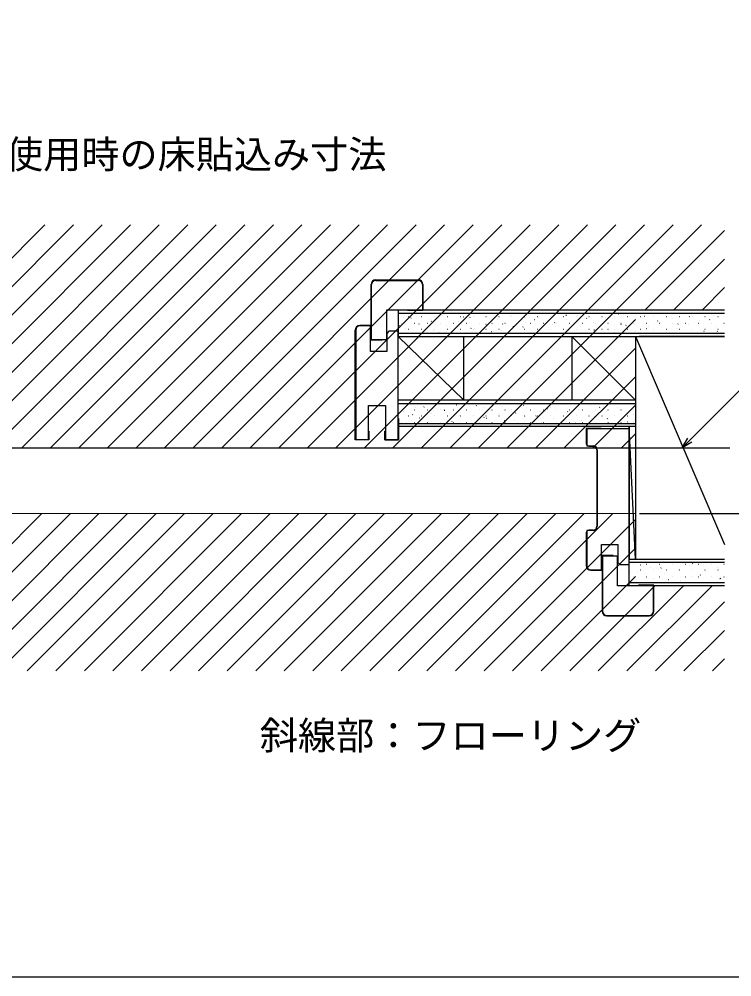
# Model space of a CAD drawing. Units: millimetres, scale not verified. Extents: x -525 to 525, y -783 to 779.
# Drawn here: x -355.4 to -187.3, y -783.4 to -557.6 of the extents above; entities that cross this region are included whole.
import ezdxf
from ezdxf.enums import TextEntityAlignment as Align

# ---------------------------------------------------------------- set-up
doc = ezdxf.new("R2010")
doc.units = ezdxf.units.MM
doc.header["$LTSCALE"] = 4
for name, color, linetype in [('0-2_USER1', 3, 'Continuous'), ('0-4_YKK_11E', 7, 'Continuous'), ('0-5_YKK_12', 2, 'Continuous'), ('0-8_YKK_D', 6, 'Continuous'), ('0-9_YKK_ZWAK', 7, 'Continuous'), ('0-A_YSS_K', 3, 'Continuous')]:
    doc.layers.add(name, color=color, linetype=linetype)
doc.layers.add('0-6_YKK_13', color=4, linetype='Continuous', lineweight=18)
doc.styles.add('ＭＳ ゴシック', font='')
doc.styles.get('ＭＳ ゴシック').set_extended_font_data('MS Gothic')

msp = doc.modelspace()

# ---------------------------------------------------------------- linework, layer by layer
at = {"layer": '0-4_YKK_11E'}
for p, q in [((-272.267, -633.173), (-272.267, -620.173)), ((-271.267, -619.073), (-261.267, -619.073)), ((-271.267, -619.173), (-261.267, -619.173)), ((-266.017, -632.073), (-265.917, -632.073)), ((-265.917, -651.773), (-265.917, -656.773)), ((-269.117, -656.773), (-269.117, -654.773)), ((-265.917, -656.773), (-269.117, -656.773)), ((-269.117, -656.773), (-265.917, -656.773)), ((-221.017, -658.273), (-220.017, -658.273)), ((-219.117, -659.173), (-219.117, -677.173)), ((-219.017, -659.173), (-219.017, -677.173)), ((-221.617, -678.673), (-221.617, -686.423)), ((-220.017, -678.073), (-221.017, -678.073)), ((-217.767, -684.172), (-217.767, -697.172)), ((-216.767, -698.172), (-206.767, -698.172)), ((-216.767, -698.272), (-206.767, -698.272))]:
    msp.add_line(p, q, dxfattribs=at)
for points in [[(-269.767, -633.173), (-269.767, -633.273), (-272.367, -633.273), (-272.367, -620.173)], [(-260.267, -620.173), (-260.267, -626.173), (-268.767, -626.173), (-268.767, -633.173), (-272.267, -633.173)], [(-260.167, -620.173), (-260.167, -626.273), (-263.767, -626.273), (-263.767, -626.173)], [(-276.017, -630.923), (-276.017, -656.673), (-273.017, -656.673), (-273.017, -648.673), (-269.017, -648.673), (-269.017, -656.673), (-266.017, -656.673), (-266.017, -631.173), (-268.167, -631.173), (-268.667, -631.673), (-268.667, -635.923), (-272.517, -635.923), (-272.517, -629.923), (-275.017, -629.923)], [(-272.517, -633.323), (-272.417, -633.323), (-272.417, -629.823), (-275.017, -629.823)], [(-273.017, -654.773), (-272.917, -654.773), (-272.917, -656.773), (-276.117, -656.773), (-276.117, -630.923), (-276.117, -656.773)], [(-265.917, -656.773), (-265.917, -651.773), (-266.017, -651.773), (-265.917, -651.773)], [(-269.017, -654.773), (-269.117, -654.773), (-269.117, -656.773)], [(-218.117, -654.173), (-218.117, -654.073), (-221.617, -654.073), (-221.617, -657.673)], [(-211.517, -686.173), (-211.517, -654.173), (-218.017, -654.173), (-221.517, -654.173), (-221.517, -658.173), (-220.017, -658.173)], [(-220.017, -678.173), (-221.517, -678.173), (-221.517, -686.423)], [(-220.517, -687.423), (-218.017, -687.423), (-218.017, -683.923), (-218.017, -681.423), (-214.167, -681.423), (-214.167, -685.673), (-213.667, -686.173), (-211.517, -686.173)], [(-220.517, -687.523), (-217.917, -687.523), (-217.917, -684.023), (-218.017, -684.023)], [(-215.267, -684.172), (-215.267, -684.072), (-217.867, -684.072), (-217.867, -697.172)], [(-205.767, -697.172), (-205.767, -691.172), (-214.267, -691.172), (-214.267, -684.172), (-217.767, -684.172)], [(-205.667, -697.172), (-205.667, -691.072), (-209.267, -691.072), (-209.267, -691.172)]]:
    msp.add_lwpolyline(points, dxfattribs=at)
for centre, radius, start, end in [((-271.267, -620.173), 1.1, 90, 180), ((-271.267, -620.173), 1, 90, 180), ((-261.267, -620.173), 1.1, 0, 90), ((-261.267, -620.173), 1, 0, 90), ((-275.017, -630.923), 1.1, 90, 180), ((-275.017, -630.923), 1, 90, 180), ((-221.017, -657.673), 0.6, 180, 270), ((-220.017, -659.173), 1, 0, 90), ((-220.017, -659.173), 0.9, 0, 90), ((-220.017, -677.173), 0.9, 270, 0), ((-220.017, -677.173), 1, 270, 0), ((-221.017, -678.673), 0.6, 90, 180), ((-220.517, -686.423), 1.1, 180, 270), ((-220.517, -686.423), 1, 180, 270), ((-216.767, -697.172), 1.1, 180, 270), ((-216.767, -697.172), 1, 180, 270), ((-206.767, -697.172), 1.1, 270, 360), ((-206.767, -697.172), 1, 270, 0)]:
    msp.add_arc(centre, radius, start, end, dxfattribs=at)
at = {"layer": '0-5_YKK_12'}
msp.add_line((-448.767, -658.673), (-187.767, -658.673), dxfattribs=at)
at = {"layer": '0-6_YKK_13'}
for p, q in [((-401.917, -658.673), (-349.317, -606.073)), ((-395.181, -658.673), (-342.581, -606.073)), ((-388.446, -658.673), (-335.846, -606.073)), ((-381.711, -658.673), (-329.111, -606.073)), ((-374.976, -658.673), (-322.376, -606.073)), ((-368.241, -658.673), (-315.641, -606.073)), ((-361.505, -658.673), (-308.905, -606.073)), ((-354.77, -658.673), (-302.17, -606.073)), ((-348.035, -658.673), (-295.435, -606.073)), ((-341.3, -658.673), (-288.7, -606.073)), ((-334.565, -658.673), (-281.965, -606.073)), ((-327.829, -658.673), (-275.229, -606.073)), ((-321.094, -658.673), (-268.494, -606.073)), ((-314.359, -658.673), (-261.759, -606.073)), ((-307.624, -658.673), (-255.024, -606.073)), ((-300.889, -658.673), (-248.289, -606.073)), ((-294.154, -658.673), (-241.554, -606.073)), ((-287.418, -658.673), (-234.818, -606.073)), ((-280.683, -658.673), (-228.083, -606.073)), ((-273.948, -658.673), (-221.348, -606.073)), ((-267.213, -658.673), (-214.613, -606.073)), ((-260.478, -658.673), (-207.878, -606.073)), ((-253.742, -658.673), (-201.142, -606.073)), ((-247.007, -658.673), (-194.407, -606.073)), ((-207.772, -626.173), (-189.017, -607.418)), ((-201.037, -626.173), (-189.017, -614.153)), ((-194.302, -626.173), (-189.017, -620.888)), ((-240.272, -658.673), (-210.017, -628.418)), ((-233.537, -658.673), (-210.017, -635.153)), ((-226.802, -658.673), (-210.017, -641.888)), ((-220.066, -658.673), (-210.017, -648.624)), ((-213.331, -658.673), (-210.017, -655.359)), ((-210.017, -658.673), (-426.517, -658.673)), ((-210.017, -674.172), (-426.517, -674.172)), ((-387.165, -711.273), (-350.064, -674.172)), ((-380.429, -711.273), (-343.329, -674.172)), ((-373.694, -711.273), (-336.594, -674.172)), ((-366.959, -711.273), (-329.859, -674.172)), ((-360.224, -711.273), (-323.123, -674.172)), ((-353.489, -711.273), (-316.388, -674.172)), ((-346.754, -711.273), (-309.653, -674.172)), ((-340.018, -711.273), (-302.918, -674.172)), ((-333.283, -711.273), (-296.183, -674.172)), ((-326.548, -711.273), (-289.447, -674.172)), ((-319.813, -711.273), (-282.712, -674.172)), ((-313.078, -711.273), (-275.977, -674.172)), ((-306.342, -711.273), (-269.242, -674.172)), ((-299.607, -711.273), (-262.507, -674.172)), ((-292.872, -711.273), (-255.771, -674.172)), ((-286.137, -711.273), (-249.036, -674.172)), ((-279.402, -711.273), (-242.301, -674.172)), ((-272.666, -711.273), (-235.566, -674.172)), ((-265.931, -711.273), (-228.831, -674.172)), ((-259.196, -711.273), (-222.095, -674.172)), ((-252.461, -711.273), (-215.36, -674.172)), ((-245.726, -711.273), (-210.017, -675.564)), ((-238.99, -711.273), (-210.017, -682.3)), ((-232.255, -711.273), (-210.017, -689.035)), ((-225.52, -711.273), (-205.42, -691.173)), ((-218.785, -711.273), (-198.685, -691.173)), ((-212.05, -711.273), (-191.95, -691.173)), ((-205.314, -711.273), (-189.017, -694.976)), ((-198.579, -711.273), (-189.017, -701.711)), ((-191.844, -711.273), (-189.017, -708.446))]:
    msp.add_line(p, q, dxfattribs=at)
at = {"layer": '0-8_YKK_D'}
msp.add_line((-209.017, -674.172), (-168.017, -674.172), dxfattribs=at)
for points in [[(-199.007, -658.673), (-197.204, -656.87), (-181.648, -641.314), (-157.256, -641.314)], [(-196.721, -657.353), (-199.007, -658.673), (-197.687, -656.386)]]:
    msp.add_lwpolyline(points, dxfattribs=at)
at = {"layer": '0-9_YKK_ZWAK'}
msp.add_lwpolyline([(-525, -783.4), (525, -783.4), (525, 746.6)], dxfattribs=at)
at = {"layer": '0-A_YSS_K'}
for p, q in [((-266.017, -626.923), (-189.017, -626.923)), ((-263.53, -627.668), (-263.48, -627.668)), ((-260.49, -627.668), (-260.44, -627.668)), ((-257.45, -627.668), (-257.4, -627.668)), ((-255.547, -627.437), (-255.538, -627.434)), ((-255.483, -627.062), (-255.4, -627.006)), ((-254.41, -627.668), (-254.36, -627.668)), ((-251.37, -627.668), (-251.32, -627.668)), ((-250.681, -627.801), (-250.597, -627.745)), ((-248.33, -627.668), (-248.28, -627.668)), ((-245.29, -627.668), (-245.24, -627.668)), ((-242.25, -627.668), (-242.2, -627.668)), ((-239.409, -627.404), (-239.399, -627.401)), ((-239.21, -627.668), (-239.16, -627.668)), ((-236.17, -627.668), (-236.12, -627.668)), ((-233.13, -627.668), (-233.08, -627.668)), ((-230.109, -626.952), (-230.1, -626.948)), ((-230.09, -627.668), (-230.04, -627.668)), ((-227.05, -627.668), (-227, -627.668)), ((-226.4, -627.401), (-226.317, -627.346)), ((-224.01, -627.668), (-223.96, -627.668)), ((-223.6, -627.488), (-223.59, -627.484)), ((-220.97, -627.668), (-220.92, -627.668)), ((-217.93, -627.668), (-217.88, -627.668)), ((-214.89, -627.668), (-214.84, -627.668)), ((-214.348, -627.052), (-214.338, -627.049)), ((-214.105, -627.099), (-214.022, -627.044)), ((-211.85, -627.668), (-211.8, -627.668)), ((-208.81, -627.668), (-208.76, -627.668)), ((-207.838, -627.588), (-207.829, -627.585)), ((-205.77, -627.668), (-205.72, -627.668)), ((-202.73, -627.668), (-202.68, -627.668)), ((-199.69, -627.668), (-199.64, -627.668)), ((-198.209, -627.019), (-198.199, -627.016)), ((-197.317, -627.74), (-197.233, -627.685)), ((-196.65, -627.668), (-196.6, -627.668)), ((-193.61, -627.668), (-193.56, -627.668)), ((-191.7, -627.555), (-191.69, -627.552)), ((-190.57, -627.668), (-190.52, -627.668)), ((-265.665, -629.883), (-265.581, -629.827)), ((-265.145, -629.283), (-265.095, -629.283)), ((-264.8, -627.873), (-264.79, -627.869)), ((-262.975, -628.103), (-262.892, -628.047)), ((-262.105, -629.283), (-262.055, -629.283)), ((-261.081, -629.397), (-261.071, -629.393)), ((-259.065, -629.283), (-259.015, -629.283)), ((-258.29, -628.408), (-258.281, -628.405)), ((-258.173, -628.842), (-258.089, -628.786)), ((-256.025, -629.283), (-255.975, -629.283)), ((-254.571, -629.932), (-254.562, -629.929)), ((-252.985, -629.283), (-252.935, -629.283)), ((-251.781, -628.944), (-251.772, -628.941)), ((-249.945, -629.283), (-249.895, -629.283)), ((-249.038, -627.973), (-249.029, -627.97)), ((-246.905, -629.283), (-246.855, -629.283)), ((-245.272, -629.48), (-245.262, -629.477)), ((-243.865, -629.283), (-243.815, -629.283)), ((-242.529, -628.509), (-242.519, -628.506)), ((-241.384, -629.483), (-241.3, -629.428)), ((-240.825, -629.283), (-240.775, -629.283)), ((-238.763, -630.016), (-238.753, -630.013)), ((-237.785, -629.283), (-237.735, -629.283)), ((-236.019, -629.045), (-236.01, -629.041)), ((-234.745, -629.283), (-234.695, -629.283)), ((-233.892, -628.442), (-233.809, -628.387)), ((-232.899, -627.94), (-232.89, -627.937)), ((-231.705, -629.283), (-231.655, -629.283)), ((-229.51, -629.581), (-229.501, -629.577)), ((-229.089, -629.181), (-229.006, -629.126)), ((-228.665, -629.283), (-228.615, -629.283)), ((-226.39, -628.476), (-226.381, -628.472)), ((-225.625, -629.283), (-225.575, -629.283)), ((-222.585, -629.283), (-222.535, -629.283)), ((-221.597, -628.14), (-221.514, -628.085)), ((-219.881, -629.012), (-219.871, -629.008)), ((-219.545, -629.283), (-219.495, -629.283)), ((-217.091, -628.024), (-217.081, -628.02)), ((-216.505, -629.283), (-216.455, -629.283)), ((-213.465, -629.283), (-213.415, -629.283)), ((-213.372, -629.548), (-213.362, -629.544)), ((-212.301, -629.822), (-212.217, -629.767)), ((-210.581, -628.56), (-210.572, -628.556)), ((-210.425, -629.283), (-210.375, -629.283)), ((-207.385, -629.283), (-207.335, -629.283)), ((-204.809, -628.781), (-204.725, -628.726)), ((-204.345, -629.283), (-204.295, -629.283)), ((-204.072, -629.095), (-204.063, -629.092)), ((-201.329, -628.124), (-201.32, -628.121)), ((-201.305, -629.283), (-201.255, -629.283)), ((-200.006, -629.52), (-199.923, -629.465)), ((-198.265, -629.283), (-198.215, -629.283)), ((-197.563, -629.631), (-197.553, -629.628)), ((-195.225, -629.283), (-195.175, -629.283)), ((-194.82, -628.66), (-194.81, -628.657)), ((-192.514, -628.479), (-192.431, -628.424)), ((-192.185, -629.283), (-192.135, -629.283)), ((-189.145, -629.283), (-189.095, -629.283)), ((-189.017, -631.673), (-266.017, -631.673)), ((-264.201, -630.501), (-264.191, -630.498)), ((-263.53, -630.658), (-263.48, -630.658)), ((-260.49, -630.658), (-260.44, -630.658)), ((-257.691, -631.037), (-257.682, -631.034)), ((-257.45, -630.658), (-257.4, -630.658)), ((-256.368, -631.565), (-256.284, -631.51)), ((-254.41, -630.658), (-254.36, -630.658)), ((-251.37, -630.658), (-251.32, -630.658)), ((-251.182, -631.573), (-251.173, -631.57)), ((-248.876, -630.524), (-248.792, -630.469)), ((-248.33, -630.658), (-248.28, -630.658)), ((-248.062, -630.468), (-248.053, -630.465)), ((-245.29, -630.658), (-245.24, -630.658)), ((-244.073, -631.263), (-243.99, -631.208)), ((-242.25, -630.658), (-242.2, -630.658)), ((-241.553, -631.004), (-241.543, -631.001)), ((-239.21, -630.658), (-239.16, -630.658)), ((-236.581, -630.222), (-236.498, -630.167)), ((-236.17, -630.658), (-236.12, -630.658)), ((-235.044, -631.54), (-235.034, -631.537)), ((-233.13, -630.658), (-233.08, -630.658)), ((-232.253, -630.552), (-232.244, -630.549)), ((-230.09, -630.658), (-230.04, -630.658)), ((-227.05, -630.658), (-227, -630.658)), ((-225.744, -631.088), (-225.735, -631.085)), ((-224.01, -630.658), (-223.96, -630.658)), ((-223.001, -630.117), (-222.992, -630.113)), ((-220.97, -630.658), (-220.92, -630.658)), ((-219.792, -630.863), (-219.709, -630.808)), ((-219.235, -631.624), (-219.225, -631.621)), ((-217.93, -630.658), (-217.88, -630.658)), ((-216.492, -630.652), (-216.482, -630.649)), ((-214.99, -631.602), (-214.906, -631.547)), ((-214.89, -630.658), (-214.84, -630.658)), ((-211.85, -630.658), (-211.8, -630.658)), ((-209.982, -631.188), (-209.973, -631.185)), ((-208.81, -630.658), (-208.76, -630.658)), ((-207.498, -630.561), (-207.414, -630.506)), ((-206.862, -630.084), (-206.853, -630.08)), ((-205.77, -630.658), (-205.72, -630.658)), ((-202.73, -630.658), (-202.68, -630.658)), ((-200.353, -630.619), (-200.344, -630.616)), ((-199.69, -630.658), (-199.64, -630.658)), ((-196.65, -630.658), (-196.6, -630.658)), ((-193.844, -631.155), (-193.834, -631.152)), ((-193.61, -630.658), (-193.56, -630.658)), ((-191.054, -630.167), (-191.044, -630.164)), ((-190.709, -631.202), (-190.626, -631.147)), ((-190.57, -630.658), (-190.52, -630.658)), ((-266.017, -632.423), (-189.017, -632.423)), ((-250.517, -647.423), (-266.017, -632.423)), ((-266.017, -647.423), (-266.017, -632.423)), ((-250.517, -647.423), (-250.517, -632.423)), ((-225.017, -632.423), (-210.017, -647.423)), ((-225.017, -632.423), (-225.017, -647.423)), ((-210.017, -632.423), (-210.017, -684.923)), ((-210.017, -632.423), (-189.017, -681.423)), ((-189.017, -632.423), (-209.117, -632.423)), ((-266.017, -653.673), (-266.017, -647.423)), ((-210.017, -647.423), (-266.017, -647.423)), ((-266.017, -648.173), (-210.017, -648.173)), ((-265.145, -649.713), (-265.095, -649.713)), ((-264.646, -650.046), (-264.637, -650.043)), ((-262.105, -649.713), (-262.055, -649.713)), ((-261.903, -649.074), (-261.894, -649.071)), ((-259.906, -649.078), (-259.822, -649.022)), ((-259.065, -649.713), (-259.015, -649.713)), ((-256.025, -649.713), (-255.975, -649.713)), ((-255.394, -649.61), (-255.384, -649.607)), ((-255.103, -649.817), (-255.019, -649.761)), ((-252.985, -649.713), (-252.935, -649.713)), ((-252.274, -648.505), (-252.264, -648.502)), ((-249.945, -649.713), (-249.895, -649.713)), ((-248.885, -650.146), (-248.875, -650.143)), ((-247.611, -648.776), (-247.528, -648.72)), ((-246.905, -649.713), (-246.855, -649.713)), ((-245.765, -649.041), (-245.755, -649.038)), ((-243.865, -649.713), (-243.815, -649.713)), ((-240.825, -649.713), (-240.775, -649.713)), ((-239.255, -649.577), (-239.246, -649.574)), ((-237.785, -649.713), (-237.735, -649.713)), ((-236.465, -648.589), (-236.456, -648.586)), ((-234.745, -649.713), (-234.695, -649.713)), ((-232.746, -650.113), (-232.737, -650.11)), ((-231.705, -649.713), (-231.655, -649.713)), ((-230.822, -649.417), (-230.739, -649.362)), ((-229.956, -649.125), (-229.946, -649.122)), ((-228.665, -649.713), (-228.615, -649.713)), ((-226.019, -650.156), (-225.936, -650.101)), ((-225.625, -649.713), (-225.575, -649.713)), ((-223.447, -649.661), (-223.437, -649.658)), ((-223.33, -648.376), (-223.247, -648.321)), ((-222.585, -649.713), (-222.535, -649.713)), ((-220.703, -648.69), (-220.694, -648.686)), ((-219.545, -649.713), (-219.495, -649.713)), ((-218.528, -649.115), (-218.444, -649.06)), ((-216.937, -650.197), (-216.928, -650.194)), ((-216.505, -649.713), (-216.455, -649.713)), ((-214.194, -649.226), (-214.185, -649.222)), ((-213.465, -649.713), (-213.415, -649.713)), ((-210.425, -649.713), (-210.375, -649.713)), ((-263.53, -651.088), (-263.48, -651.088)), ((-262.595, -650.858), (-262.511, -650.802)), ((-260.927, -651.57), (-260.918, -651.566)), ((-260.49, -651.088), (-260.44, -651.088)), ((-258.137, -650.582), (-258.128, -650.578)), ((-257.45, -651.088), (-257.4, -651.088)), ((-254.418, -652.106), (-254.409, -652.102)), ((-254.41, -651.088), (-254.36, -651.088)), ((-253.298, -652.54), (-253.215, -652.485)), ((-251.628, -651.118), (-251.618, -651.114)), ((-251.37, -651.088), (-251.32, -651.088)), ((-248.33, -651.088), (-248.28, -651.088)), ((-245.806, -651.499), (-245.723, -651.444)), ((-245.29, -651.088), (-245.24, -651.088)), ((-245.119, -651.654), (-245.109, -651.65)), ((-242.375, -650.682), (-242.366, -650.679)), ((-242.25, -651.088), (-242.2, -651.088)), ((-241.003, -652.238), (-240.92, -652.183)), ((-239.21, -651.088), (-239.16, -651.088)), ((-238.609, -652.189), (-238.6, -652.186)), ((-238.314, -650.458), (-238.231, -650.403)), ((-236.17, -651.088), (-236.12, -651.088)), ((-235.866, -651.218), (-235.857, -651.215)), ((-233.511, -651.197), (-233.428, -651.142)), ((-233.13, -651.088), (-233.08, -651.088)), ((-230.09, -651.088), (-230.04, -651.088)), ((-229.357, -651.754), (-229.347, -651.751)), ((-227.05, -651.088), (-227, -651.088)), ((-226.237, -650.649), (-226.227, -650.646)), ((-224.01, -651.088), (-223.96, -651.088)), ((-222.848, -652.29), (-222.838, -652.287)), ((-220.97, -651.088), (-220.92, -651.088)), ((-219.728, -651.185), (-219.718, -651.182)), ((-217.93, -651.088), (-217.88, -651.088)), ((-216.723, -651.838), (-216.639, -651.783)), ((-214.89, -651.088), (-214.84, -651.088)), ((-213.218, -651.721), (-213.209, -651.718)), ((-211.92, -652.577), (-211.837, -652.522)), ((-211.85, -651.088), (-211.8, -651.088)), ((-210.428, -650.733), (-210.419, -650.73)), ((-266.017, -652.923), (-210.017, -652.923)), ((-210.017, -653.673), (-266.017, -653.673)), ((-265.145, -652.703), (-265.095, -652.703)), ((-264.047, -652.675), (-264.038, -652.671)), ((-262.105, -652.703), (-262.055, -652.703)), ((-259.065, -652.703), (-259.015, -652.703)), ((-256.025, -652.703), (-255.975, -652.703)), ((-252.985, -652.703), (-252.935, -652.703)), ((-249.945, -652.703), (-249.895, -652.703)), ((-247.909, -652.642), (-247.899, -652.638)), ((-246.905, -652.703), (-246.855, -652.703)), ((-243.865, -652.703), (-243.815, -652.703)), ((-240.825, -652.703), (-240.775, -652.703)), ((-237.785, -652.703), (-237.735, -652.703)), ((-234.745, -652.703), (-234.695, -652.703)), ((-232.1, -652.725), (-232.091, -652.722)), ((-231.705, -652.703), (-231.655, -652.703)), ((-228.665, -652.703), (-228.615, -652.703)), ((-225.625, -652.703), (-225.575, -652.703)), ((-224.215, -652.879), (-224.131, -652.824)), ((-222.585, -652.703), (-222.535, -652.703)), ((-219.545, -652.703), (-219.495, -652.703)), ((-216.505, -652.703), (-216.455, -652.703)), ((-216.338, -652.826), (-216.329, -652.822)), ((-213.465, -652.703), (-213.415, -652.703)), ((-211.517, -653.673), (-211.517, -684.923)), ((-210.017, -684.923), (-211.517, -653.673)), ((-210.425, -652.703), (-210.375, -652.703)), ((-211.517, -684.923), (-189.017, -684.923)), ((-189.017, -685.673), (-211.517, -685.673)), ((-210.425, -686.093), (-210.375, -686.093)), ((-209.117, -684.923), (-189.017, -684.923)), ((-208.814, -686.282), (-208.731, -686.226)), ((-207.385, -686.093), (-207.335, -686.093)), ((-204.345, -686.093), (-204.295, -686.093)), ((-203.689, -685.779), (-203.679, -685.775)), ((-201.305, -686.093), (-201.255, -686.093)), ((-198.265, -686.093), (-198.215, -686.093)), ((-197.18, -686.315), (-197.17, -686.311)), ((-196.52, -685.979), (-196.436, -685.924)), ((-195.225, -686.093), (-195.175, -686.093)), ((-192.185, -686.093), (-192.135, -686.093)), ((-189.145, -686.093), (-189.095, -686.093)), ((-211.504, -688.062), (-211.42, -688.006)), ((-209.599, -687.872), (-209.59, -687.868)), ((-208.81, -687.468), (-208.76, -687.468)), ((-206.479, -686.767), (-206.47, -686.763)), ((-205.77, -687.468), (-205.72, -687.468)), ((-204.012, -687.021), (-203.928, -686.965)), ((-203.09, -688.408), (-203.081, -688.404)), ((-202.73, -687.468), (-202.68, -687.468)), ((-199.97, -687.303), (-199.96, -687.299)), ((-199.69, -687.468), (-199.64, -687.468)), ((-196.65, -687.468), (-196.6, -687.468)), ((-194.715, -688.703), (-194.631, -688.648)), ((-193.61, -687.468), (-193.56, -687.468)), ((-193.461, -687.839), (-193.451, -687.835)), ((-190.67, -686.851), (-190.661, -686.847)), ((-190.57, -687.468), (-190.52, -687.468)), ((-211.517, -690.423), (-189.017, -690.423)), ((-210.425, -689.083), (-210.375, -689.083)), ((-208.623, -690.367), (-208.614, -690.364)), ((-207.385, -689.083), (-207.335, -689.083)), ((-205.833, -689.379), (-205.824, -689.376)), ((-204.345, -689.083), (-204.295, -689.083)), ((-202.207, -689.744), (-202.123, -689.689)), ((-201.305, -689.083), (-201.255, -689.083)), ((-199.324, -689.915), (-199.314, -689.912)), ((-198.265, -689.083), (-198.215, -689.083)), ((-196.581, -688.944), (-196.571, -688.94)), ((-195.225, -689.083), (-195.175, -689.083)), ((-192.185, -689.083), (-192.135, -689.083)), ((-190.071, -689.479), (-190.062, -689.476)), ((-189.912, -689.442), (-189.829, -689.386)), ((-189.145, -689.083), (-189.095, -689.083))]:
    msp.add_line(p, q, dxfattribs=at)
for points in [[(-189.017, -626.173), (-266.017, -626.173), (-266.017, -632.423)], [(-189.017, -691.173), (-211.517, -691.173), (-211.517, -684.923)]]:
    msp.add_lwpolyline(points, dxfattribs=at)

# ---------------------------------------------------------------- texts
at = {"layer": '0-2_USER1', "style": 'ＭＳ ゴシック'}
for s, p in [('●埋込敷居（アルミ）使用時の床貼込み寸法', (-448.745, -594.741)), ('斜線部：フローリング', (-298.631, -731.769))]:
    msp.add_text(s, height=6.598, dxfattribs=at).set_placement(p, align=Align.BOTTOM_LEFT)

doc.saveas('drawing.dxf')
